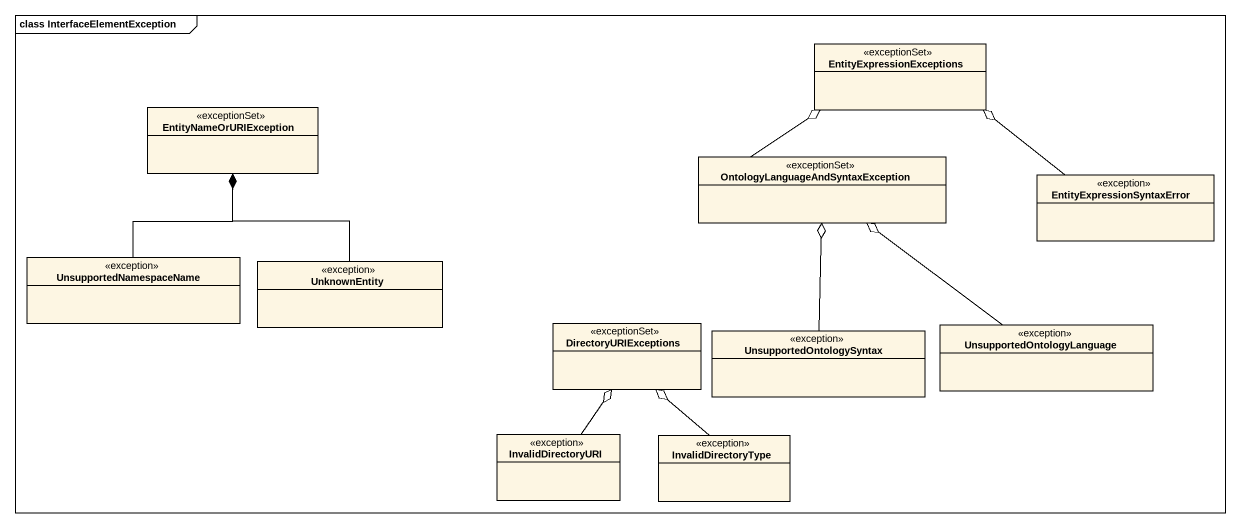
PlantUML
@startuml
mainframe class InterfaceElementException
hide circle
hide empty members
class EntityExpressionExceptions <<exceptionSet>>
class EntityNameOrURIException <<exceptionSet>>
class "OntologyLanguageAndSyntaxException" as OntologyLanguageAndSyntaxExc <<exceptionSet>>
class EntityExpressionSyntaxError <<exception>>
class UnsupportedNamespaceName <<exception>>
class UnknownEntity <<exception>>
class DirectoryURIExceptions <<exceptionSet>>
class UnsupportedOntologyLanguage <<exception>>
class UnsupportedOntologySyntax <<exception>>
class InvalidDirectoryURI <<exception>>
class InvalidDirectoryType <<exception>>
OntologyLanguageAndSyntaxExc -up-o EntityExpressionExceptions
EntityExpressionSyntaxError -left-o EntityExpressionExceptions
UnsupportedNamespaceName -up-* EntityNameOrURIException
UnknownEntity -up-* EntityNameOrURIException
UnsupportedOntologyLanguage -up-o OntologyLanguageAndSyntaxExc
UnsupportedOntologySyntax -up-o OntologyLanguageAndSyntaxExc
InvalidDirectoryURI -up-o DirectoryURIExceptions
InvalidDirectoryType -up-o DirectoryURIExceptions
@enduml
